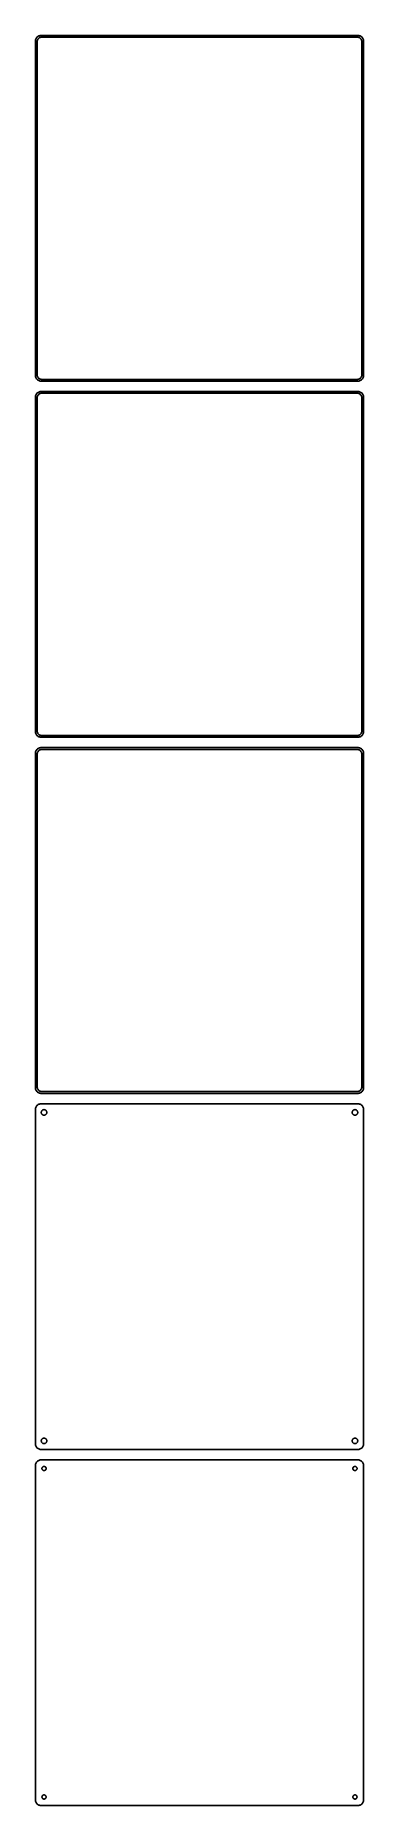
# Model space of a CAD drawing. Header units: metres. Extents: x -142 to 142, y 1086 to 2622.
import ezdxf

# ---------------------------------------------------------------- set-up
doc = ezdxf.new("R2010")
doc.units = ezdxf.units.M

msp = doc.modelspace()

# ---------------------------------------------------------------- linework, layer by layer
for p, q in [((-142.461, 2617.63), (-142.5, 2617)), ((-142.5, 2617), (-142.5, 2327)), ((-142.343, 2618.24), (-142.461, 2617.63)), ((-142.149, 2618.84), (-142.343, 2618.24)), ((-141.882, 2619.41), (-142.149, 2618.84)), ((-141.545, 2619.94), (-141.882, 2619.41)), ((-141.145, 2620.42), (-141.545, 2619.94)), ((-140.687, 2620.85), (-141.145, 2620.42)), ((-141, 2616.5), (-140.968, 2617)), ((-141, 2327.5), (-141, 2616.5)), ((-140.968, 2617), (-140.874, 2617.49)), ((-140.874, 2617.49), (-140.719, 2617.97)), ((-140.719, 2617.97), (-140.505, 2618.43)), ((-140.179, 2621.22), (-140.687, 2620.85)), ((-140.505, 2618.43), (-140.236, 2618.85)), ((-140.236, 2618.85), (-139.916, 2619.24)), ((-139.629, 2621.52), (-140.179, 2621.22)), ((-139.916, 2619.24), (-139.55, 2619.58)), ((-139.045, 2621.76), (-139.629, 2621.52)), ((-139.55, 2619.58), (-139.143, 2619.88)), ((-139.143, 2619.88), (-138.703, 2620.12)), ((-138.437, 2621.91), (-139.045, 2621.76)), ((-138.703, 2620.12), (-138.236, 2620.3)), ((-137.814, 2621.99), (-138.437, 2621.91)), ((-138.236, 2620.3), (-137.75, 2620.43)), ((137.814, 2621.99), (-137.814, 2621.99)), ((-137.75, 2620.43), (-137.251, 2620.49)), ((-137.251, 2620.49), (137.251, 2620.49)), ((137.251, 2620.49), (137.75, 2620.43)), ((137.75, 2620.43), (138.236, 2620.3)), ((138.437, 2621.91), (137.814, 2621.99)), ((138.236, 2620.3), (138.703, 2620.12)), ((139.045, 2621.76), (138.437, 2621.91)), ((138.703, 2620.12), (139.143, 2619.88)), ((139.629, 2621.52), (139.045, 2621.76)), ((139.143, 2619.88), (139.55, 2619.58)), ((139.55, 2619.58), (139.916, 2619.24)), ((140.179, 2621.22), (139.629, 2621.52)), ((139.916, 2619.24), (140.236, 2618.85)), ((140.687, 2620.85), (140.179, 2621.22)), ((140.236, 2618.85), (140.505, 2618.43)), ((140.505, 2618.43), (140.719, 2617.97)), ((141.145, 2620.42), (140.687, 2620.85)), ((140.719, 2617.97), (140.874, 2617.49)), ((140.874, 2617.49), (140.968, 2617)), ((140.968, 2617), (141, 2616.5)), ((141, 2616.5), (141, 2327.5)), ((141.545, 2619.94), (141.145, 2620.42)), ((141.882, 2619.41), (141.545, 2619.94)), ((142.149, 2618.84), (141.882, 2619.41)), ((142.343, 2618.24), (142.149, 2618.84)), ((142.461, 2617.63), (142.343, 2618.24)), ((142.5, 2617), (142.461, 2617.63)), ((142.5, 2327), (142.5, 2617)), ((-142.5, 2327), (-142.461, 2326.37)), ((-142.461, 2326.37), (-142.343, 2325.76)), ((-142.343, 2325.76), (-142.149, 2325.16)), ((-142.149, 2325.16), (-141.882, 2324.59)), ((-141.882, 2324.59), (-141.545, 2324.06)), ((-141.545, 2324.06), (-141.145, 2323.58)), ((-141.145, 2323.58), (-140.687, 2323.15)), ((-140.968, 2327), (-141, 2327.5)), ((-140.874, 2326.51), (-140.968, 2327)), ((-140.719, 2326.03), (-140.874, 2326.51)), ((-140.505, 2325.57), (-140.719, 2326.03)), ((-140.687, 2323.15), (-140.179, 2322.78)), ((-140.236, 2325.15), (-140.505, 2325.57)), ((-139.916, 2324.76), (-140.236, 2325.15)), ((-140.179, 2322.78), (-139.629, 2322.48)), ((-139.55, 2324.42), (-139.916, 2324.76)), ((-139.629, 2322.48), (-139.045, 2322.24)), ((-139.143, 2324.12), (-139.55, 2324.42)), ((-138.703, 2323.88), (-139.143, 2324.12)), ((-139.045, 2322.24), (-138.437, 2322.09)), ((-138.236, 2323.7), (-138.703, 2323.88)), ((-138.437, 2322.09), (-137.814, 2322.01)), ((-137.75, 2323.57), (-138.236, 2323.7)), ((-137.814, 2322.01), (137.814, 2322.01)), ((-137.251, 2323.51), (-137.75, 2323.57)), ((137.251, 2323.51), (-137.251, 2323.51)), ((137.75, 2323.57), (137.251, 2323.51)), ((138.236, 2323.7), (137.75, 2323.57)), ((137.814, 2322.01), (138.437, 2322.09)), ((138.703, 2323.88), (138.236, 2323.7)), ((138.437, 2322.09), (139.045, 2322.24)), ((139.143, 2324.12), (138.703, 2323.88)), ((139.045, 2322.24), (139.629, 2322.48)), ((139.55, 2324.42), (139.143, 2324.12)), ((139.916, 2324.76), (139.55, 2324.42)), ((139.629, 2322.48), (140.179, 2322.78)), ((140.236, 2325.15), (139.916, 2324.76)), ((140.179, 2322.78), (140.687, 2323.15)), ((140.505, 2325.57), (140.236, 2325.15)), ((140.719, 2326.03), (140.505, 2325.57)), ((140.687, 2323.15), (141.145, 2323.58)), ((140.874, 2326.51), (140.719, 2326.03)), ((140.968, 2327), (140.874, 2326.51)), ((141, 2327.5), (140.968, 2327)), ((141.145, 2323.58), (141.545, 2324.06)), ((141.545, 2324.06), (141.882, 2324.59)), ((141.882, 2324.59), (142.149, 2325.16)), ((142.149, 2325.16), (142.343, 2325.76)), ((142.343, 2325.76), (142.461, 2326.37)), ((142.461, 2326.37), (142.5, 2327)), ((-142.461, 2308.63), (-142.5, 2308)), ((-142.5, 2308), (-142.5, 2018)), ((-142.343, 2309.24), (-142.461, 2308.63)), ((-142.149, 2309.84), (-142.343, 2309.24)), ((-141.882, 2310.41), (-142.149, 2309.84)), ((-141.545, 2310.94), (-141.882, 2310.41)), ((-141.145, 2311.42), (-141.545, 2310.94)), ((-140.687, 2311.85), (-141.145, 2311.42)), ((-141, 2307.5), (-140.968, 2308)), ((-141, 2018.5), (-141, 2307.5)), ((-140.968, 2308), (-140.874, 2308.49)), ((-140.874, 2308.49), (-140.719, 2308.97)), ((-140.719, 2308.97), (-140.505, 2309.43)), ((-140.179, 2312.22), (-140.687, 2311.85)), ((-140.505, 2309.43), (-140.236, 2309.85)), ((-140.236, 2309.85), (-139.916, 2310.24)), ((-139.629, 2312.52), (-140.179, 2312.22)), ((-139.916, 2310.24), (-139.55, 2310.58)), ((-139.045, 2312.76), (-139.629, 2312.52)), ((-139.55, 2310.58), (-139.143, 2310.88)), ((-139.143, 2310.88), (-138.703, 2311.12)), ((-138.437, 2312.91), (-139.045, 2312.76)), ((-138.703, 2311.12), (-138.236, 2311.3)), ((-137.814, 2312.99), (-138.437, 2312.91)), ((-138.236, 2311.3), (-137.75, 2311.43)), ((137.814, 2312.99), (-137.814, 2312.99)), ((-137.75, 2311.43), (-137.251, 2311.49)), ((-137.251, 2311.49), (137.251, 2311.49)), ((137.251, 2311.49), (137.75, 2311.43)), ((137.75, 2311.43), (138.236, 2311.3)), ((138.437, 2312.91), (137.814, 2312.99)), ((138.236, 2311.3), (138.703, 2311.12)), ((139.045, 2312.76), (138.437, 2312.91)), ((138.703, 2311.12), (139.143, 2310.88)), ((139.629, 2312.52), (139.045, 2312.76)), ((139.143, 2310.88), (139.55, 2310.58)), ((139.55, 2310.58), (139.916, 2310.24)), ((140.179, 2312.22), (139.629, 2312.52)), ((139.916, 2310.24), (140.236, 2309.85)), ((140.687, 2311.85), (140.179, 2312.22)), ((140.236, 2309.85), (140.505, 2309.43)), ((140.505, 2309.43), (140.719, 2308.97)), ((141.145, 2311.42), (140.687, 2311.85)), ((140.719, 2308.97), (140.874, 2308.49)), ((140.874, 2308.49), (140.968, 2308)), ((140.968, 2308), (141, 2307.5)), ((141, 2307.5), (141, 2018.5)), ((141.545, 2310.94), (141.145, 2311.42)), ((141.882, 2310.41), (141.545, 2310.94)), ((142.149, 2309.84), (141.882, 2310.41)), ((142.343, 2309.24), (142.149, 2309.84)), ((142.461, 2308.63), (142.343, 2309.24)), ((142.5, 2308), (142.461, 2308.63)), ((142.5, 2018), (142.5, 2308)), ((-142.5, 2018), (-142.461, 2017.37)), ((-142.461, 2017.37), (-142.343, 2016.76)), ((-142.343, 2016.76), (-142.149, 2016.16)), ((-142.149, 2016.16), (-141.882, 2015.59)), ((-141.882, 2015.59), (-141.545, 2015.06)), ((-141.545, 2015.06), (-141.145, 2014.58)), ((-141.145, 2014.58), (-140.687, 2014.15)), ((-140.968, 2018), (-141, 2018.5)), ((-140.874, 2017.51), (-140.968, 2018)), ((-140.719, 2017.03), (-140.874, 2017.51)), ((-140.505, 2016.57), (-140.719, 2017.03)), ((-140.687, 2014.15), (-140.179, 2013.78)), ((-140.236, 2016.15), (-140.505, 2016.57)), ((-139.916, 2015.76), (-140.236, 2016.15)), ((-140.179, 2013.78), (-139.629, 2013.48)), ((-139.55, 2015.42), (-139.916, 2015.76)), ((-139.629, 2013.48), (-139.045, 2013.24)), ((-139.143, 2015.12), (-139.55, 2015.42)), ((-138.703, 2014.88), (-139.143, 2015.12)), ((-139.045, 2013.24), (-138.437, 2013.09)), ((-138.236, 2014.7), (-138.703, 2014.88)), ((-138.437, 2013.09), (-137.814, 2013.01)), ((-137.75, 2014.57), (-138.236, 2014.7)), ((-137.814, 2013.01), (137.814, 2013.01)), ((-137.251, 2014.51), (-137.75, 2014.57)), ((137.251, 2014.51), (-137.251, 2014.51)), ((137.75, 2014.57), (137.251, 2014.51)), ((138.236, 2014.7), (137.75, 2014.57)), ((137.814, 2013.01), (138.437, 2013.09)), ((138.703, 2014.88), (138.236, 2014.7)), ((138.437, 2013.09), (139.045, 2013.24)), ((139.143, 2015.12), (138.703, 2014.88)), ((139.045, 2013.24), (139.629, 2013.48)), ((139.55, 2015.42), (139.143, 2015.12)), ((139.916, 2015.76), (139.55, 2015.42)), ((139.629, 2013.48), (140.179, 2013.78)), ((140.236, 2016.15), (139.916, 2015.76)), ((140.179, 2013.78), (140.687, 2014.15)), ((140.505, 2016.57), (140.236, 2016.15)), ((140.719, 2017.03), (140.505, 2016.57)), ((140.687, 2014.15), (141.145, 2014.58)), ((140.874, 2017.51), (140.719, 2017.03)), ((140.968, 2018), (140.874, 2017.51)), ((141, 2018.5), (140.968, 2018)), ((141.145, 2014.58), (141.545, 2015.06)), ((141.545, 2015.06), (141.882, 2015.59)), ((141.882, 2015.59), (142.149, 2016.16)), ((142.149, 2016.16), (142.343, 2016.76)), ((142.343, 2016.76), (142.461, 2017.37)), ((142.461, 2017.37), (142.5, 2018)), ((-142.461, 1999.63), (-142.5, 1999)), ((-142.5, 1999), (-142.5, 1709)), ((-142.343, 2000.24), (-142.461, 1999.63)), ((-142.149, 2000.84), (-142.343, 2000.24)), ((-141.882, 2001.41), (-142.149, 2000.84)), ((-141.545, 2001.94), (-141.882, 2001.41)), ((-141.145, 2002.42), (-141.545, 2001.94)), ((-140.687, 2002.85), (-141.145, 2002.42)), ((-140.873, 1998.5), (-140.842, 1998.99)), ((-140.873, 1709.5), (-140.873, 1998.5)), ((-140.842, 1998.99), (-140.751, 1999.46)), ((-140.751, 1999.46), (-140.601, 1999.93)), ((-140.179, 2003.22), (-140.687, 2002.85)), ((-140.601, 1999.93), (-140.394, 2000.37)), ((-140.394, 2000.37), (-140.133, 2000.78)), ((-139.629, 2003.52), (-140.179, 2003.22)), ((-140.133, 2000.78), (-139.823, 2001.15)), ((-139.823, 2001.15), (-139.469, 2001.48)), ((-139.045, 2003.76), (-139.629, 2003.52)), ((-139.469, 2001.48), (-139.075, 2001.77)), ((-139.075, 2001.77), (-138.649, 2002)), ((-138.437, 2003.91), (-139.045, 2003.76)), ((-138.649, 2002), (-138.197, 2002.18)), ((-137.814, 2003.99), (-138.437, 2003.91)), ((-138.197, 2002.18), (-137.726, 2002.3)), ((137.814, 2003.99), (-137.814, 2003.99)), ((-137.726, 2002.3), (-137.243, 2002.36)), ((-137.243, 2002.36), (137.243, 2002.36)), ((137.243, 2002.36), (137.726, 2002.3)), ((137.726, 2002.3), (138.197, 2002.18)), ((138.437, 2003.91), (137.814, 2003.99)), ((138.197, 2002.18), (138.649, 2002)), ((139.045, 2003.76), (138.437, 2003.91)), ((138.649, 2002), (139.075, 2001.77)), ((139.629, 2003.52), (139.045, 2003.76)), ((139.075, 2001.77), (139.469, 2001.48)), ((139.469, 2001.48), (139.823, 2001.15)), ((140.179, 2003.22), (139.629, 2003.52)), ((139.823, 2001.15), (140.133, 2000.78)), ((140.133, 2000.78), (140.394, 2000.37)), ((140.687, 2002.85), (140.179, 2003.22)), ((140.394, 2000.37), (140.601, 1999.93)), ((140.601, 1999.93), (140.751, 1999.46)), ((141.145, 2002.42), (140.687, 2002.85)), ((140.751, 1999.46), (140.842, 1998.99)), ((140.842, 1998.99), (140.873, 1998.5)), ((140.873, 1998.5), (140.873, 1709.5)), ((141.545, 2001.94), (141.145, 2002.42)), ((141.882, 2001.41), (141.545, 2001.94)), ((142.149, 2000.84), (141.882, 2001.41)), ((142.343, 2000.24), (142.149, 2000.84)), ((142.461, 1999.63), (142.343, 2000.24)), ((142.5, 1999), (142.461, 1999.63)), ((142.5, 1709), (142.5, 1999)), ((-142.5, 1709), (-142.461, 1708.37)), ((-142.461, 1708.37), (-142.343, 1707.76)), ((-142.343, 1707.76), (-142.149, 1707.16)), ((-142.149, 1707.16), (-141.882, 1706.59)), ((-141.882, 1706.59), (-141.545, 1706.06)), ((-141.545, 1706.06), (-141.145, 1705.58)), ((-141.145, 1705.58), (-140.687, 1705.15)), ((-140.842, 1709.01), (-140.873, 1709.5)), ((-140.751, 1708.54), (-140.842, 1709.01)), ((-140.601, 1708.07), (-140.751, 1708.54)), ((-140.687, 1705.15), (-140.179, 1704.78)), ((-140.394, 1707.63), (-140.601, 1708.07)), ((-140.133, 1707.22), (-140.394, 1707.63)), ((-139.823, 1706.85), (-140.133, 1707.22)), ((-139.469, 1706.52), (-139.823, 1706.85)), ((-139.075, 1706.23), (-139.469, 1706.52)), ((-138.649, 1706), (-139.075, 1706.23)), ((-138.197, 1705.82), (-138.649, 1706)), ((-137.726, 1705.7), (-138.197, 1705.82)), ((-137.243, 1705.64), (-137.726, 1705.7)), ((137.243, 1705.64), (-137.243, 1705.64)), ((137.726, 1705.7), (137.243, 1705.64)), ((138.197, 1705.82), (137.726, 1705.7)), ((138.649, 1706), (138.197, 1705.82)), ((139.075, 1706.23), (138.649, 1706)), ((139.469, 1706.52), (139.075, 1706.23)), ((139.823, 1706.85), (139.469, 1706.52)), ((140.133, 1707.22), (139.823, 1706.85)), ((140.394, 1707.63), (140.133, 1707.22)), ((140.179, 1704.78), (140.687, 1705.15)), ((140.601, 1708.07), (140.394, 1707.63)), ((140.751, 1708.54), (140.601, 1708.07)), ((140.687, 1705.15), (141.145, 1705.58)), ((140.842, 1709.01), (140.751, 1708.54)), ((140.873, 1709.5), (140.842, 1709.01)), ((141.145, 1705.58), (141.545, 1706.06)), ((141.545, 1706.06), (141.882, 1706.59)), ((141.882, 1706.59), (142.149, 1707.16)), ((142.149, 1707.16), (142.343, 1707.76)), ((142.343, 1707.76), (142.461, 1708.37)), ((142.461, 1708.37), (142.5, 1709)), ((-142.461, 1690.63), (-142.5, 1690)), ((-142.5, 1690), (-142.5, 1400)), ((-142.343, 1691.24), (-142.461, 1690.63)), ((-142.149, 1691.84), (-142.343, 1691.24)), ((-141.882, 1692.41), (-142.149, 1691.84)), ((-141.545, 1692.94), (-141.882, 1692.41)), ((-141.145, 1693.42), (-141.545, 1692.94)), ((-140.687, 1693.85), (-141.145, 1693.42)), ((-140.179, 1694.22), (-140.687, 1693.85)), ((-140.179, 1704.78), (-139.629, 1704.48)), ((-139.629, 1694.52), (-140.179, 1694.22)), ((-139.629, 1704.48), (-139.045, 1704.24)), ((-139.045, 1694.76), (-139.629, 1694.52)), ((-139.045, 1704.24), (-138.437, 1704.09)), ((-138.437, 1694.91), (-139.045, 1694.76)), ((-138.437, 1704.09), (-137.814, 1704.01)), ((-137.814, 1694.99), (-138.437, 1694.91)), ((-137.814, 1704.01), (137.814, 1704.01)), ((137.814, 1694.99), (-137.814, 1694.99)), ((-136.286, 1689.53), (-136.022, 1689.67)), ((-136.022, 1689.67), (-135.742, 1689.78)), ((-135.742, 1689.78), (-135.45, 1689.86)), ((-135.45, 1689.86), (-135.151, 1689.9)), ((-135.151, 1689.9), (-134.849, 1689.9)), ((-134.849, 1689.9), (-134.55, 1689.86)), ((-134.55, 1689.86), (-134.258, 1689.78)), ((-134.258, 1689.78), (-133.978, 1689.67)), ((-133.978, 1689.67), (-133.714, 1689.53)), ((133.714, 1689.53), (133.978, 1689.67)), ((133.978, 1689.67), (134.258, 1689.78)), ((134.258, 1689.78), (134.55, 1689.86)), ((134.55, 1689.86), (134.849, 1689.9)), ((134.849, 1689.9), (135.151, 1689.9)), ((135.151, 1689.9), (135.45, 1689.86)), ((135.45, 1689.86), (135.742, 1689.78)), ((135.742, 1689.78), (136.022, 1689.67)), ((136.022, 1689.67), (136.286, 1689.53)), ((137.814, 1704.01), (138.437, 1704.09)), ((138.437, 1694.91), (137.814, 1694.99)), ((138.437, 1704.09), (139.045, 1704.24)), ((139.045, 1694.76), (138.437, 1694.91)), ((139.045, 1704.24), (139.629, 1704.48)), ((139.629, 1694.52), (139.045, 1694.76)), ((139.629, 1704.48), (140.179, 1704.78)), ((140.179, 1694.22), (139.629, 1694.52)), ((140.687, 1693.85), (140.179, 1694.22)), ((141.145, 1693.42), (140.687, 1693.85)), ((141.545, 1692.94), (141.145, 1693.42)), ((141.882, 1692.41), (141.545, 1692.94)), ((142.149, 1691.84), (141.882, 1692.41)), ((142.343, 1691.24), (142.149, 1691.84)), ((142.461, 1690.63), (142.343, 1691.24)), ((142.5, 1690), (142.461, 1690.63)), ((142.5, 1400), (142.5, 1690)), ((-137.4, 1687.5), (-137.381, 1687.8)), ((-137.381, 1687.2), (-137.4, 1687.5)), ((-137.381, 1687.8), (-137.325, 1688.1)), ((-137.325, 1686.9), (-137.381, 1687.2)), ((-137.325, 1688.1), (-137.231, 1688.38)), ((-137.231, 1686.62), (-137.325, 1686.9)), ((-137.231, 1688.38), (-137.103, 1688.66)), ((-137.103, 1686.34), (-137.231, 1686.62)), ((-137.103, 1688.66), (-136.942, 1688.91)), ((-136.942, 1686.09), (-137.103, 1686.34)), ((-136.942, 1688.91), (-136.75, 1689.14)), ((-136.75, 1685.86), (-136.942, 1686.09)), ((-136.75, 1689.14), (-136.53, 1689.35)), ((-136.53, 1685.65), (-136.75, 1685.86)), ((-136.53, 1689.35), (-136.286, 1689.53)), ((-136.286, 1685.47), (-136.53, 1685.65)), ((-136.022, 1685.33), (-136.286, 1685.47)), ((-135.742, 1685.22), (-136.022, 1685.33)), ((-135.45, 1685.14), (-135.742, 1685.22)), ((-135.151, 1685.1), (-135.45, 1685.14)), ((-134.849, 1685.1), (-135.151, 1685.1)), ((-134.55, 1685.14), (-134.849, 1685.1)), ((-134.258, 1685.22), (-134.55, 1685.14)), ((-133.978, 1685.33), (-134.258, 1685.22)), ((-133.714, 1685.47), (-133.978, 1685.33)), ((-133.714, 1689.53), (-133.47, 1689.35)), ((-133.47, 1685.65), (-133.714, 1685.47)), ((-133.47, 1689.35), (-133.25, 1689.14)), ((-133.25, 1685.86), (-133.47, 1685.65)), ((-133.25, 1689.14), (-133.058, 1688.91)), ((-133.058, 1686.09), (-133.25, 1685.86)), ((-133.058, 1688.91), (-132.897, 1688.66)), ((-132.897, 1686.34), (-133.058, 1686.09)), ((-132.897, 1688.66), (-132.769, 1688.38)), ((-132.769, 1686.62), (-132.897, 1686.34)), ((-132.769, 1688.38), (-132.675, 1688.1)), ((-132.675, 1686.9), (-132.769, 1686.62)), ((-132.675, 1688.1), (-132.619, 1687.8)), ((-132.619, 1687.2), (-132.675, 1686.9)), ((-132.619, 1687.8), (-132.6, 1687.5)), ((-132.6, 1687.5), (-132.619, 1687.2)), ((132.6, 1687.5), (132.619, 1687.8)), ((132.619, 1687.2), (132.6, 1687.5)), ((132.619, 1687.8), (132.675, 1688.1)), ((132.675, 1686.9), (132.619, 1687.2)), ((132.675, 1688.1), (132.769, 1688.38)), ((132.769, 1686.62), (132.675, 1686.9)), ((132.769, 1688.38), (132.897, 1688.66)), ((132.897, 1686.34), (132.769, 1686.62)), ((132.897, 1688.66), (133.058, 1688.91)), ((133.058, 1686.09), (132.897, 1686.34)), ((133.058, 1688.91), (133.25, 1689.14)), ((133.25, 1685.86), (133.058, 1686.09)), ((133.25, 1689.14), (133.47, 1689.35)), ((133.47, 1685.65), (133.25, 1685.86)), ((133.47, 1689.35), (133.714, 1689.53)), ((133.714, 1685.47), (133.47, 1685.65)), ((133.978, 1685.33), (133.714, 1685.47)), ((134.258, 1685.22), (133.978, 1685.33)), ((134.55, 1685.14), (134.258, 1685.22)), ((134.849, 1685.1), (134.55, 1685.14)), ((135.151, 1685.1), (134.849, 1685.1)), ((135.45, 1685.14), (135.151, 1685.1)), ((135.742, 1685.22), (135.45, 1685.14)), ((136.022, 1685.33), (135.742, 1685.22)), ((136.286, 1685.47), (136.022, 1685.33)), ((136.286, 1689.53), (136.53, 1689.35)), ((136.53, 1685.65), (136.286, 1685.47)), ((136.53, 1689.35), (136.75, 1689.14)), ((136.75, 1685.86), (136.53, 1685.65)), ((136.75, 1689.14), (136.942, 1688.91)), ((136.942, 1686.09), (136.75, 1685.86)), ((136.942, 1688.91), (137.103, 1688.66)), ((137.103, 1686.34), (136.942, 1686.09)), ((137.103, 1688.66), (137.231, 1688.38)), ((137.231, 1686.62), (137.103, 1686.34)), ((137.231, 1688.38), (137.325, 1688.1)), ((137.325, 1686.9), (137.231, 1686.62)), ((137.325, 1688.1), (137.381, 1687.8)), ((137.381, 1687.2), (137.325, 1686.9)), ((137.381, 1687.8), (137.4, 1687.5)), ((137.4, 1687.5), (137.381, 1687.2)), ((-142.5, 1400), (-142.461, 1399.37)), ((-142.461, 1399.37), (-142.343, 1398.76)), ((-142.343, 1398.76), (-142.149, 1398.16)), ((-142.149, 1398.16), (-141.882, 1397.59)), ((-137.4, 1402.5), (-137.381, 1402.8)), ((-137.381, 1402.2), (-137.4, 1402.5)), ((-137.381, 1402.8), (-137.325, 1403.1)), ((-137.325, 1401.9), (-137.381, 1402.2)), ((-137.325, 1403.1), (-137.231, 1403.38)), ((-137.231, 1401.62), (-137.325, 1401.9)), ((-137.231, 1403.38), (-137.103, 1403.66)), ((-137.103, 1401.34), (-137.231, 1401.62)), ((-137.103, 1403.66), (-136.942, 1403.91)), ((-136.942, 1401.09), (-137.103, 1401.34)), ((-136.942, 1403.91), (-136.75, 1404.14)), ((-136.75, 1400.86), (-136.942, 1401.09)), ((-136.75, 1404.14), (-136.53, 1404.35)), ((-136.53, 1400.65), (-136.75, 1400.86)), ((-136.53, 1404.35), (-136.286, 1404.53)), ((-136.286, 1400.47), (-136.53, 1400.65)), ((-136.286, 1404.53), (-136.022, 1404.67)), ((-136.022, 1400.33), (-136.286, 1400.47)), ((-136.022, 1404.67), (-135.742, 1404.78)), ((-135.742, 1400.22), (-136.022, 1400.33)), ((-135.742, 1404.78), (-135.45, 1404.86)), ((-135.45, 1400.14), (-135.742, 1400.22)), ((-135.45, 1404.86), (-135.151, 1404.9)), ((-135.151, 1400.1), (-135.45, 1400.14)), ((-135.151, 1404.9), (-134.849, 1404.9)), ((-134.849, 1400.1), (-135.151, 1400.1)), ((-134.849, 1404.9), (-134.55, 1404.86)), ((-134.55, 1400.14), (-134.849, 1400.1)), ((-134.55, 1404.86), (-134.258, 1404.78)), ((-134.258, 1400.22), (-134.55, 1400.14)), ((-134.258, 1404.78), (-133.978, 1404.67)), ((-133.978, 1400.33), (-134.258, 1400.22)), ((-133.978, 1404.67), (-133.714, 1404.53)), ((-133.714, 1400.47), (-133.978, 1400.33)), ((-133.714, 1404.53), (-133.47, 1404.35)), ((-133.47, 1400.65), (-133.714, 1400.47)), ((-133.47, 1404.35), (-133.25, 1404.14)), ((-133.25, 1400.86), (-133.47, 1400.65)), ((-133.25, 1404.14), (-133.058, 1403.91)), ((-133.058, 1401.09), (-133.25, 1400.86)), ((-133.058, 1403.91), (-132.897, 1403.66)), ((-132.897, 1401.34), (-133.058, 1401.09)), ((-132.897, 1403.66), (-132.769, 1403.38)), ((-132.769, 1401.62), (-132.897, 1401.34)), ((-132.769, 1403.38), (-132.675, 1403.1)), ((-132.675, 1401.9), (-132.769, 1401.62)), ((-132.675, 1403.1), (-132.619, 1402.8)), ((-132.619, 1402.2), (-132.675, 1401.9)), ((-132.619, 1402.8), (-132.6, 1402.5)), ((-132.6, 1402.5), (-132.619, 1402.2)), ((132.6, 1402.5), (132.619, 1402.8)), ((132.619, 1402.2), (132.6, 1402.5)), ((132.619, 1402.8), (132.675, 1403.1)), ((132.675, 1401.9), (132.619, 1402.2)), ((132.675, 1403.1), (132.769, 1403.38)), ((132.769, 1401.62), (132.675, 1401.9)), ((132.769, 1403.38), (132.897, 1403.66)), ((132.897, 1401.34), (132.769, 1401.62)), ((132.897, 1403.66), (133.058, 1403.91)), ((133.058, 1401.09), (132.897, 1401.34)), ((133.058, 1403.91), (133.25, 1404.14)), ((133.25, 1400.86), (133.058, 1401.09)), ((133.25, 1404.14), (133.47, 1404.35)), ((133.47, 1400.65), (133.25, 1400.86)), ((133.47, 1404.35), (133.714, 1404.53)), ((133.714, 1400.47), (133.47, 1400.65)), ((133.714, 1404.53), (133.978, 1404.67)), ((133.978, 1400.33), (133.714, 1400.47)), ((133.978, 1404.67), (134.258, 1404.78)), ((134.258, 1400.22), (133.978, 1400.33)), ((134.258, 1404.78), (134.55, 1404.86)), ((134.55, 1400.14), (134.258, 1400.22)), ((134.55, 1404.86), (134.849, 1404.9)), ((134.849, 1400.1), (134.55, 1400.14)), ((134.849, 1404.9), (135.151, 1404.9)), ((135.151, 1400.1), (134.849, 1400.1)), ((135.151, 1404.9), (135.45, 1404.86)), ((135.45, 1400.14), (135.151, 1400.1)), ((135.45, 1404.86), (135.742, 1404.78)), ((135.742, 1400.22), (135.45, 1400.14)), ((135.742, 1404.78), (136.022, 1404.67)), ((136.022, 1400.33), (135.742, 1400.22)), ((136.022, 1404.67), (136.286, 1404.53)), ((136.286, 1400.47), (136.022, 1400.33)), ((136.286, 1404.53), (136.53, 1404.35)), ((136.53, 1400.65), (136.286, 1400.47)), ((136.53, 1404.35), (136.75, 1404.14)), ((136.75, 1400.86), (136.53, 1400.65)), ((136.75, 1404.14), (136.942, 1403.91)), ((136.942, 1401.09), (136.75, 1400.86)), ((136.942, 1403.91), (137.103, 1403.66)), ((137.103, 1401.34), (136.942, 1401.09)), ((137.103, 1403.66), (137.231, 1403.38)), ((137.231, 1401.62), (137.103, 1401.34)), ((137.231, 1403.38), (137.325, 1403.1)), ((137.325, 1401.9), (137.231, 1401.62)), ((137.325, 1403.1), (137.381, 1402.8)), ((137.381, 1402.2), (137.325, 1401.9)), ((137.381, 1402.8), (137.4, 1402.5)), ((137.4, 1402.5), (137.381, 1402.2)), ((141.882, 1397.59), (142.149, 1398.16)), ((142.149, 1398.16), (142.343, 1398.76)), ((142.343, 1398.76), (142.461, 1399.37)), ((142.461, 1399.37), (142.5, 1400)), ((-142.149, 1382.84), (-142.343, 1382.24)), ((-141.882, 1383.41), (-142.149, 1382.84)), ((-141.882, 1397.59), (-141.545, 1397.06)), ((-141.545, 1383.94), (-141.882, 1383.41)), ((-141.545, 1397.06), (-141.145, 1396.58)), ((-141.145, 1384.42), (-141.545, 1383.94)), ((-141.145, 1396.58), (-140.687, 1396.15)), ((-140.687, 1384.85), (-141.145, 1384.42)), ((-140.687, 1396.15), (-140.179, 1395.78)), ((-140.179, 1385.22), (-140.687, 1384.85)), ((-140.179, 1395.78), (-139.629, 1395.48)), ((-139.629, 1385.52), (-140.179, 1385.22)), ((-139.629, 1395.48), (-139.045, 1395.24)), ((-139.045, 1385.76), (-139.629, 1385.52)), ((-139.045, 1395.24), (-138.437, 1395.09)), ((-138.437, 1385.91), (-139.045, 1385.76)), ((-138.437, 1395.09), (-137.814, 1395.01)), ((-137.814, 1385.99), (-138.437, 1385.91)), ((-137.814, 1395.01), (137.814, 1395.01)), ((137.814, 1385.99), (-137.814, 1385.99)), ((137.814, 1395.01), (138.437, 1395.09)), ((138.437, 1385.91), (137.814, 1385.99)), ((138.437, 1395.09), (139.045, 1395.24)), ((139.045, 1385.76), (138.437, 1385.91)), ((139.045, 1395.24), (139.629, 1395.48)), ((139.629, 1385.52), (139.045, 1385.76)), ((139.629, 1395.48), (140.179, 1395.78)), ((140.179, 1385.22), (139.629, 1385.52)), ((140.179, 1395.78), (140.687, 1396.15)), ((140.687, 1384.85), (140.179, 1385.22)), ((140.687, 1396.15), (141.145, 1396.58)), ((141.145, 1384.42), (140.687, 1384.85)), ((141.145, 1396.58), (141.545, 1397.06)), ((141.545, 1383.94), (141.145, 1384.42)), ((141.545, 1397.06), (141.882, 1397.59)), ((141.882, 1383.41), (141.545, 1383.94)), ((142.149, 1382.84), (141.882, 1383.41)), ((142.343, 1382.24), (142.149, 1382.84)), ((-142.461, 1381.63), (-142.5, 1381)), ((-142.5, 1381), (-142.5, 1091)), ((-142.343, 1382.24), (-142.461, 1381.63)), ((-136.8, 1378.5), (-136.786, 1378.73)), ((-136.786, 1378.27), (-136.8, 1378.5)), ((-136.786, 1378.73), (-136.743, 1378.95)), ((-136.743, 1378.05), (-136.786, 1378.27)), ((-136.743, 1378.95), (-136.674, 1379.16)), ((-136.674, 1377.84), (-136.743, 1378.05)), ((-136.674, 1379.16), (-136.577, 1379.37)), ((-136.577, 1377.63), (-136.674, 1377.84)), ((-136.577, 1379.37), (-136.456, 1379.56)), ((-136.456, 1377.44), (-136.577, 1377.63)), ((-136.456, 1379.56), (-136.312, 1379.73)), ((-136.312, 1377.27), (-136.456, 1377.44)), ((-136.312, 1379.73), (-136.147, 1379.89)), ((-136.147, 1377.11), (-136.312, 1377.27)), ((-136.147, 1379.89), (-135.964, 1380.02)), ((-135.964, 1376.98), (-136.147, 1377.11)), ((-135.964, 1380.02), (-135.766, 1380.13)), ((-135.766, 1376.87), (-135.964, 1376.98)), ((-135.766, 1380.13), (-135.556, 1380.21)), ((-135.556, 1376.79), (-135.766, 1376.87)), ((-135.556, 1380.21), (-135.337, 1380.27)), ((-135.337, 1376.73), (-135.556, 1376.79)), ((-135.337, 1380.27), (-135.113, 1380.3)), ((-135.113, 1376.7), (-135.337, 1376.73)), ((-135.113, 1380.3), (-134.887, 1380.3)), ((-134.887, 1376.7), (-135.113, 1376.7)), ((-134.887, 1380.3), (-134.663, 1380.27)), ((-134.663, 1376.73), (-134.887, 1376.7)), ((-134.663, 1380.27), (-134.444, 1380.21)), ((-134.444, 1376.79), (-134.663, 1376.73)), ((-134.444, 1380.21), (-134.234, 1380.13)), ((-134.234, 1376.87), (-134.444, 1376.79)), ((-134.234, 1380.13), (-134.036, 1380.02)), ((-134.036, 1376.98), (-134.234, 1376.87)), ((-134.036, 1380.02), (-133.853, 1379.89)), ((-133.853, 1377.11), (-134.036, 1376.98)), ((-133.853, 1379.89), (-133.688, 1379.73)), ((-133.688, 1377.27), (-133.853, 1377.11)), ((-133.688, 1379.73), (-133.544, 1379.56)), ((-133.544, 1377.44), (-133.688, 1377.27)), ((-133.544, 1379.56), (-133.423, 1379.37)), ((-133.423, 1377.63), (-133.544, 1377.44)), ((-133.423, 1379.37), (-133.326, 1379.16)), ((-133.326, 1377.84), (-133.423, 1377.63)), ((-133.326, 1379.16), (-133.257, 1378.95)), ((-133.257, 1378.05), (-133.326, 1377.84)), ((-133.257, 1378.95), (-133.214, 1378.73)), ((-133.214, 1378.27), (-133.257, 1378.05)), ((-133.214, 1378.73), (-133.2, 1378.5)), ((-133.2, 1378.5), (-133.214, 1378.27)), ((133.2, 1378.5), (133.214, 1378.73)), ((133.214, 1378.27), (133.2, 1378.5)), ((133.214, 1378.73), (133.257, 1378.95)), ((133.257, 1378.05), (133.214, 1378.27)), ((133.257, 1378.95), (133.326, 1379.16)), ((133.326, 1377.84), (133.257, 1378.05)), ((133.326, 1379.16), (133.423, 1379.37)), ((133.423, 1377.63), (133.326, 1377.84)), ((133.423, 1379.37), (133.544, 1379.56)), ((133.544, 1377.44), (133.423, 1377.63)), ((133.544, 1379.56), (133.688, 1379.73)), ((133.688, 1377.27), (133.544, 1377.44)), ((133.688, 1379.73), (133.853, 1379.89)), ((133.853, 1377.11), (133.688, 1377.27)), ((133.853, 1379.89), (134.036, 1380.02)), ((134.036, 1376.98), (133.853, 1377.11)), ((134.036, 1380.02), (134.234, 1380.13)), ((134.234, 1376.87), (134.036, 1376.98)), ((134.234, 1380.13), (134.444, 1380.21)), ((134.444, 1376.79), (134.234, 1376.87)), ((134.444, 1380.21), (134.663, 1380.27)), ((134.663, 1376.73), (134.444, 1376.79)), ((134.663, 1380.27), (134.887, 1380.3)), ((134.887, 1376.7), (134.663, 1376.73)), ((134.887, 1380.3), (135.113, 1380.3)), ((135.113, 1376.7), (134.887, 1376.7)), ((135.113, 1380.3), (135.337, 1380.27)), ((135.337, 1376.73), (135.113, 1376.7)), ((135.337, 1380.27), (135.556, 1380.21)), ((135.556, 1376.79), (135.337, 1376.73)), ((135.556, 1380.21), (135.766, 1380.13)), ((135.766, 1376.87), (135.556, 1376.79)), ((135.766, 1380.13), (135.964, 1380.02)), ((135.964, 1376.98), (135.766, 1376.87)), ((135.964, 1380.02), (136.147, 1379.89)), ((136.147, 1377.11), (135.964, 1376.98)), ((136.147, 1379.89), (136.312, 1379.73)), ((136.312, 1377.27), (136.147, 1377.11)), ((136.312, 1379.73), (136.456, 1379.56)), ((136.456, 1377.44), (136.312, 1377.27)), ((136.456, 1379.56), (136.577, 1379.37)), ((136.577, 1377.63), (136.456, 1377.44)), ((136.577, 1379.37), (136.674, 1379.16)), ((136.674, 1377.84), (136.577, 1377.63)), ((136.674, 1379.16), (136.743, 1378.95)), ((136.743, 1378.05), (136.674, 1377.84)), ((136.743, 1378.95), (136.786, 1378.73)), ((136.786, 1378.27), (136.743, 1378.05)), ((136.786, 1378.73), (136.8, 1378.5)), ((136.8, 1378.5), (136.786, 1378.27)), ((142.461, 1381.63), (142.343, 1382.24)), ((142.5, 1381), (142.461, 1381.63)), ((142.5, 1091), (142.5, 1381)), ((-142.5, 1091), (-142.461, 1090.37)), ((-136.8, 1093.5), (-136.786, 1093.73)), ((-136.786, 1093.27), (-136.8, 1093.5)), ((-136.786, 1093.73), (-136.743, 1093.95)), ((-136.743, 1093.05), (-136.786, 1093.27)), ((-136.743, 1093.95), (-136.674, 1094.16)), ((-136.674, 1092.84), (-136.743, 1093.05)), ((-136.674, 1094.16), (-136.577, 1094.37)), ((-136.577, 1092.63), (-136.674, 1092.84)), ((-136.577, 1094.37), (-136.456, 1094.56)), ((-136.456, 1092.44), (-136.577, 1092.63)), ((-136.456, 1094.56), (-136.312, 1094.73)), ((-136.312, 1092.27), (-136.456, 1092.44)), ((-136.312, 1094.73), (-136.147, 1094.89)), ((-136.147, 1092.11), (-136.312, 1092.27)), ((-136.147, 1094.89), (-135.964, 1095.02)), ((-135.964, 1091.98), (-136.147, 1092.11)), ((-135.964, 1095.02), (-135.766, 1095.13)), ((-135.766, 1091.87), (-135.964, 1091.98)), ((-135.766, 1095.13), (-135.556, 1095.21)), ((-135.556, 1091.79), (-135.766, 1091.87)), ((-135.556, 1095.21), (-135.337, 1095.27)), ((-135.337, 1091.73), (-135.556, 1091.79)), ((-135.337, 1095.27), (-135.113, 1095.3)), ((-135.113, 1091.7), (-135.337, 1091.73)), ((-135.113, 1095.3), (-134.887, 1095.3)), ((-134.887, 1091.7), (-135.113, 1091.7)), ((-134.887, 1095.3), (-134.663, 1095.27)), ((-134.663, 1091.73), (-134.887, 1091.7)), ((-134.663, 1095.27), (-134.444, 1095.21)), ((-134.444, 1091.79), (-134.663, 1091.73)), ((-134.444, 1095.21), (-134.234, 1095.13)), ((-134.234, 1091.87), (-134.444, 1091.79)), ((-134.234, 1095.13), (-134.036, 1095.02)), ((-134.036, 1091.98), (-134.234, 1091.87)), ((-134.036, 1095.02), (-133.853, 1094.89)), ((-133.853, 1092.11), (-134.036, 1091.98)), ((-133.853, 1094.89), (-133.688, 1094.73)), ((-133.688, 1092.27), (-133.853, 1092.11)), ((-133.688, 1094.73), (-133.544, 1094.56)), ((-133.544, 1092.44), (-133.688, 1092.27)), ((-133.544, 1094.56), (-133.423, 1094.37)), ((-133.423, 1092.63), (-133.544, 1092.44)), ((-133.423, 1094.37), (-133.326, 1094.16)), ((-133.326, 1092.84), (-133.423, 1092.63)), ((-133.326, 1094.16), (-133.257, 1093.95)), ((-133.257, 1093.05), (-133.326, 1092.84)), ((-133.257, 1093.95), (-133.214, 1093.73)), ((-133.214, 1093.27), (-133.257, 1093.05)), ((-133.214, 1093.73), (-133.2, 1093.5)), ((-133.2, 1093.5), (-133.214, 1093.27)), ((133.2, 1093.5), (133.214, 1093.73)), ((133.214, 1093.27), (133.2, 1093.5)), ((133.214, 1093.73), (133.257, 1093.95)), ((133.257, 1093.05), (133.214, 1093.27)), ((133.257, 1093.95), (133.326, 1094.16)), ((133.326, 1092.84), (133.257, 1093.05)), ((133.326, 1094.16), (133.423, 1094.37)), ((133.423, 1092.63), (133.326, 1092.84)), ((133.423, 1094.37), (133.544, 1094.56)), ((133.544, 1092.44), (133.423, 1092.63)), ((133.544, 1094.56), (133.688, 1094.73)), ((133.688, 1092.27), (133.544, 1092.44)), ((133.688, 1094.73), (133.853, 1094.89)), ((133.853, 1092.11), (133.688, 1092.27)), ((133.853, 1094.89), (134.036, 1095.02)), ((134.036, 1091.98), (133.853, 1092.11)), ((134.036, 1095.02), (134.234, 1095.13)), ((134.234, 1091.87), (134.036, 1091.98)), ((134.234, 1095.13), (134.444, 1095.21)), ((134.444, 1091.79), (134.234, 1091.87)), ((134.444, 1095.21), (134.663, 1095.27)), ((134.663, 1091.73), (134.444, 1091.79)), ((134.663, 1095.27), (134.887, 1095.3)), ((134.887, 1091.7), (134.663, 1091.73)), ((134.887, 1095.3), (135.113, 1095.3)), ((135.113, 1091.7), (134.887, 1091.7)), ((135.113, 1095.3), (135.337, 1095.27)), ((135.337, 1091.73), (135.113, 1091.7)), ((135.337, 1095.27), (135.556, 1095.21)), ((135.556, 1091.79), (135.337, 1091.73)), ((135.556, 1095.21), (135.766, 1095.13)), ((135.766, 1091.87), (135.556, 1091.79)), ((135.766, 1095.13), (135.964, 1095.02)), ((135.964, 1091.98), (135.766, 1091.87)), ((135.964, 1095.02), (136.147, 1094.89)), ((136.147, 1092.11), (135.964, 1091.98)), ((136.147, 1094.89), (136.312, 1094.73)), ((136.312, 1092.27), (136.147, 1092.11)), ((136.312, 1094.73), (136.456, 1094.56)), ((136.456, 1092.44), (136.312, 1092.27)), ((136.456, 1094.56), (136.577, 1094.37)), ((136.577, 1092.63), (136.456, 1092.44)), ((136.577, 1094.37), (136.674, 1094.16)), ((136.674, 1092.84), (136.577, 1092.63)), ((136.674, 1094.16), (136.743, 1093.95)), ((136.743, 1093.05), (136.674, 1092.84)), ((136.743, 1093.95), (136.786, 1093.73)), ((136.786, 1093.27), (136.743, 1093.05)), ((136.786, 1093.73), (136.8, 1093.5)), ((136.8, 1093.5), (136.786, 1093.27)), ((142.461, 1090.37), (142.5, 1091)), ((-142.461, 1090.37), (-142.343, 1089.76)), ((-142.343, 1089.76), (-142.149, 1089.16)), ((-142.149, 1089.16), (-141.882, 1088.59)), ((-141.882, 1088.59), (-141.545, 1088.06)), ((-141.545, 1088.06), (-141.145, 1087.58)), ((-141.145, 1087.58), (-140.687, 1087.15)), ((-140.687, 1087.15), (-140.179, 1086.78)), ((-140.179, 1086.78), (-139.629, 1086.48)), ((-139.629, 1086.48), (-139.045, 1086.24)), ((-139.045, 1086.24), (-138.437, 1086.09)), ((-138.437, 1086.09), (-137.814, 1086.01)), ((-137.814, 1086.01), (137.814, 1086.01)), ((137.814, 1086.01), (138.437, 1086.09)), ((138.437, 1086.09), (139.045, 1086.24)), ((139.045, 1086.24), (139.629, 1086.48)), ((139.629, 1086.48), (140.179, 1086.78)), ((140.179, 1086.78), (140.687, 1087.15)), ((140.687, 1087.15), (141.145, 1087.58)), ((141.145, 1087.58), (141.545, 1088.06)), ((141.545, 1088.06), (141.882, 1088.59)), ((141.882, 1088.59), (142.149, 1089.16)), ((142.149, 1089.16), (142.343, 1089.76)), ((142.343, 1089.76), (142.461, 1090.37))]:
    msp.add_line(p, q)

doc.saveas('drawing.dxf')
